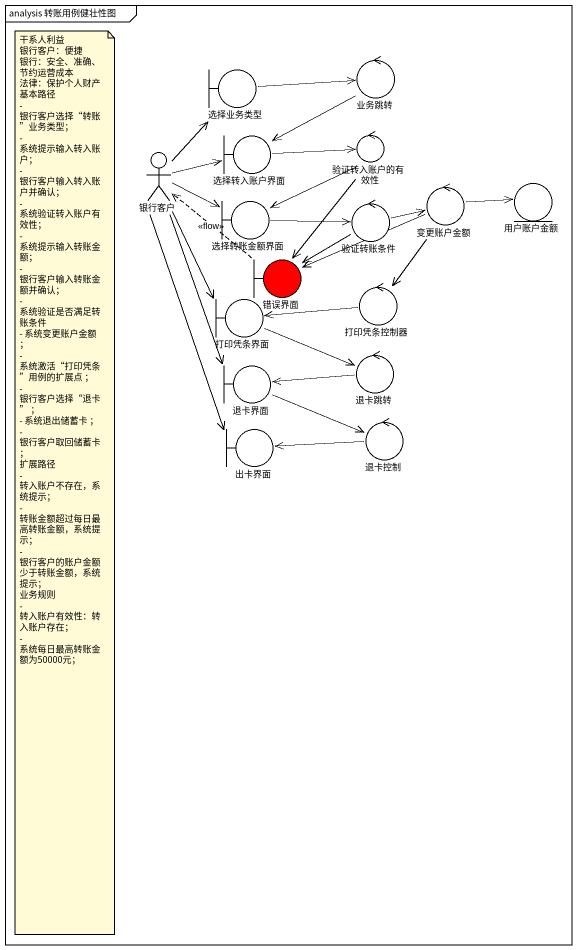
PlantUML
@startuml
mainframe analysis 转账用例健壮性图
boundary 选择业务类型
control 业务跳转
actor 银行客户
boundary 选择转入账户界面
control 验证转入账户的有效性
control 变更账户金额
entity 用户账户金额
boundary 选择转账金额界面
control 验证转账条件
boundary 错误界面 #FF0000
boundary 打印凭条界面
control 打印凭条控制器
boundary 退卡界面
control 退卡跳转
control 退卡控制
boundary 出卡界面
选择业务类型 -right-> 业务跳转
业务跳转 --> 选择转入账户界面
银行客户 -up-> 选择业务类型
银行客户 -right-> 选择转入账户界面
银行客户 -right-> 选择转账金额界面
银行客户 --> 打印凭条界面
银行客户 --> 退卡界面
银行客户 --> 出卡界面
选择转入账户界面 -right-> 验证转入账户的有效性
验证转入账户的有效性 -left-> 选择转账金额界面
验证转入账户的有效性 --> 错误界面
变更账户金额 -right-> 用户账户金额
变更账户金额 -left-> 错误界面
变更账户金额 --> 打印凭条控制器
选择转账金额界面 -right-> 验证转账条件
验证转账条件 -right-> 变更账户金额
验证转账条件 --> 错误界面
错误界面 .up.> 银行客户 : <<flow>>
打印凭条界面 -right-> 退卡跳转
打印凭条控制器 -left-> 打印凭条界面
退卡界面 -right-> 退卡控制
退卡跳转 -left-> 退卡界面
退卡控制 -left-> 出卡界面
note as N1
  干系人利益
  银行客户：便捷
  银行：安全、准确、节约运营成本
  法律：保护个人财产
  基本路径
  - 银行客户选择“转账”业务类型；
  - 系统提示输入转入账户；
  - 银行客户输入转入账户并确认；
  - 系统验证转入账户有效性；
  - 系统提示输入转账金额；
  - 银行客户输入转账金额并确认；
  - 系统验证是否满足转账条件
  - 系统变更账户金额 ；
  - 系统激活“打印凭条”用例的扩展点 ；
  - 银行客户选择“退卡” ；
  - 系统退出储蓄卡 ；
  - 银行客户取回储蓄卡 ；
  扩展路径
  - 转入账户不存在，系统提示；
  - 转账金额超过每日最高转账金额，系统提示；
  - 银行客户的账户金额少于转账金额，系统提示；
  业务规则
  - 转入账户有效性：转入账户存在；
  - 系统每日最高转账金额为50000元；
end note
@enduml
